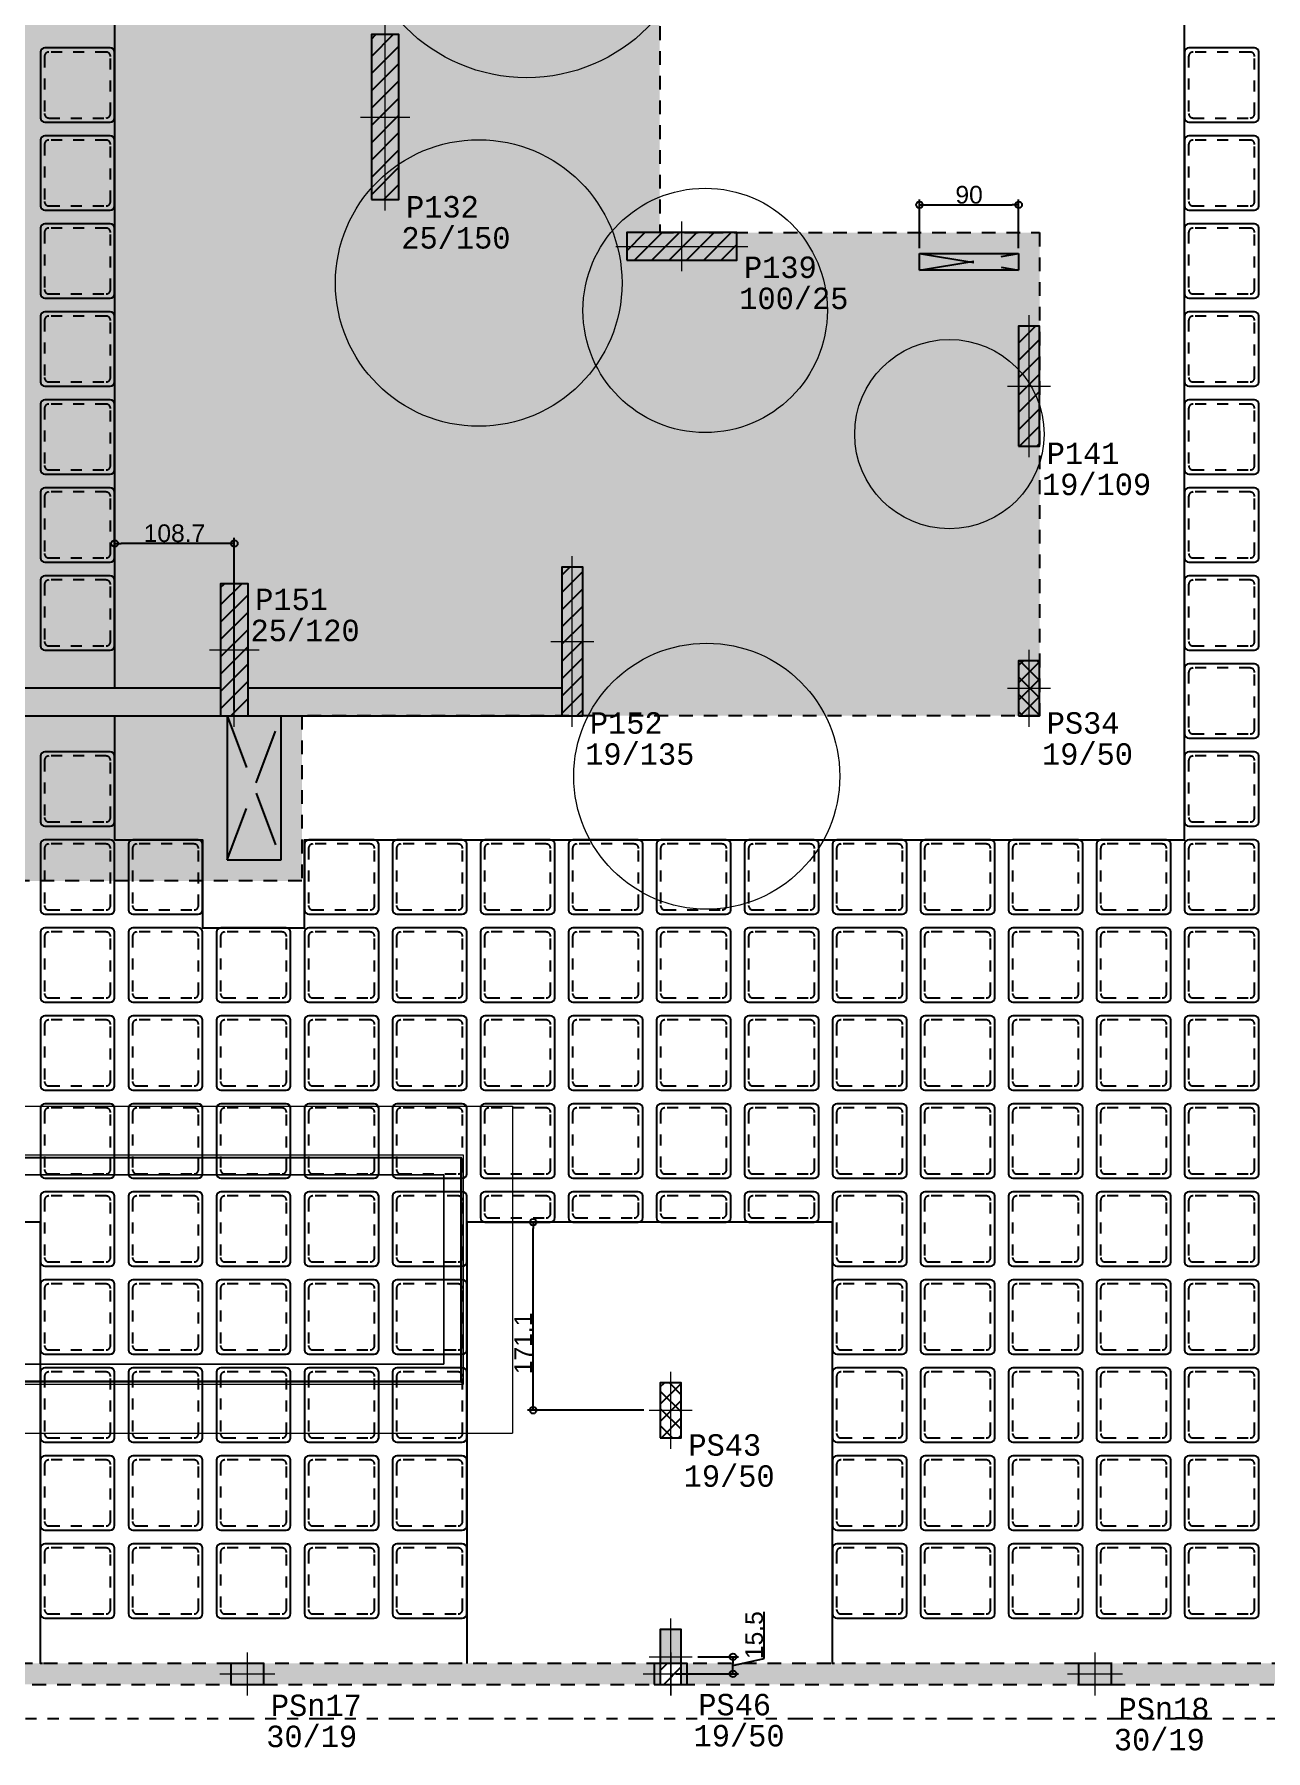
# Model space of a CAD drawing. Header units: millimetres. Extents: x -967 to 563, y -1588 to 506.
# Drawn here: x 81.27 to 92.46, y -261.88 to -246.29 of the extents above; entities that cross this region are included whole.
import ezdxf

# ---------------------------------------------------------------- set-up
doc = ezdxf.new("R2010")
doc.units = ezdxf.units.MM
for name, pattern in [('347-XXXX-ARQ-BASE-019-TÉRREO$0$HIDDEN2', [0.1875, 0.125, -0.0625]), ('CYPE_RAYAPUNTOPUNTO', [0.45, 0.225, -0.075, 0, -0.075, 0, -0.075]), ('DASHDOT', [1, 0.5, -0.25, 0, -0.25]), ('ESTILO_TQS_0001', [1, 0.7, -0.3]), ('HIDDEN2', [0.1875, 0.125, -0.0625]), ('TRAZO_HUECO', [0.7499999999999982, 0.4999999999999983, -0.25])]:
    doc.linetypes.add(name, pattern=pattern)
for name, color, linetype, lineweight in [('0017-PAI-PE-001-IMP-R02$0$Modelos genéricos', 252, 'Continuous', 5), ('0017-PAI-PE-001-IMP-R02$0$Paredes', 252, 'Continuous', 5), ('0017-PAI-PE-001-IMP-R02$0$Pisos', 252, 'Continuous', 5), ('PILAR_EIXOS', 1, 'Continuous', 0), ('PILAR_HACH', 4, 'Continuous', 0)]:
    doc.layers.add(name, color=color, linetype=linetype, lineweight=lineweight)
for name, color, linetype in [('1', 5, 'Continuous'), ('12', 4, 'Continuous'), ('2', 2, 'Continuous'), ('208', 13, 'Continuous'), ('237', 5, 'Continuous'), ('241', 7, 'TRAZO_HUECO'), ('251', 5, 'Continuous'), ('252', 153, 'ESTILO_TQS_0001'), ('3', 2, 'Continuous'), ('347-XXXX-ARQ-BASE-013-IMPLANTAÇÃO$0$_XREF PAI', 252, 'Continuous'), ('347-XXXX-ARQ-BASE-013-IMPLANTAÇÃO$0$_XREF-ARQ', 7, 'Continuous'), ('347-XXXX-ARQ-BASE-019-TÉRREO$0$AR-PRJ', 11, '347-XXXX-ARQ-BASE-019-TÉRREO$0$HIDDEN2'), ('4', 2, 'Continuous'), ('9', 7, 'Continuous'), ('A_htc_alv', 7, 'Continuous'), ('COTAS', 1, 'Continuous'), ('EIXOS', 8, 'DASHDOT')]:
    doc.layers.add(name, color=color, linetype=linetype)
doc.styles.add('ARIAL', font='arial.ttf')
doc.styles.add('TQS_LUCIDA_CONSOLE', font='lucon.TTF')
doc.dimstyles.new('AVILLA 100 2', dxfattribs={"dimtxt": 0.16, "dimasz": 0.06, "dimexe": 0.05, "dimexo": 0.05, "dimgap": 0.01, "dimtad": 3, "dimdec": 1, "dimlfac": 100, "dimzin": 9, "dimdsep": 46, "dimtxsty": 'ARIAL', "dimblk": 'ORIGIN', "dimcen": 1.5, "dimclrd": 10, "dimclre": 10, "dimclrt": 7, "dimadec": 0, "dimazin": 0, "dimtfac": 1, "dimtdec": 1, "dimtmove": 0, "dimatfit": 1, "dimfxl": 1, "dimarcsym": 0})
pattern_1 = [(45, (685.1505906603202, -106.080257187673), (-0.0785772410593551, 0.0785772410593551), []), (135, (685.1505906603202, -106.080257187673), (-0.0785772410593551, -0.0785772410593551), [])]
pattern_2 = [(45, (585.1505906603202, -196.080257187673), (-0.0785772410593551, 0.0785772410593551), [])]

# ---------------------------------------------------------------- blocks, each defined once
blk = doc.blocks.new('ENCHIMENTO_PISO TERREO')
h = blk.add_hatch(color=9)
h.dxf.hatch_style = 1
h.paths.add_polyline_path([(27.70000000000027, 0.1399999999998727), (27.70000000000027, 0.75), (31.15000000000009, 0.75), (31.15000000000009, 5.1400000000001), (24.8494999999898, 5.139999999999872), (24.8494999999898, 7.039999999999963), (12.05999999999994, 7.04000000000019), (12.05999999999994, 4.6400000000001), (4.000000000001364, 4.639999999999872), (4, 7.039999999999963), (-8.789999999999964, 7.039999999999963), (-8.790500000010068, 5.139999999999872), (-15.09000000000014, 5.1400000000001), (-15.08999999999969, 0.75), (-11.63999999999987, 0.75), (-11.63999999999987, 0.1699999999998454), (-11.63999999999987, -2.710000000000036), (-15.08999999999969, -2.710000000000036), (-15.08999999999969, -9.5), (-8.389999999999873, -9.500000000000227), (-8.389999999999873, -11), (1.349999999999909, -11), (1.349999999999909, -10.25), (14.71000000000003, -10.24999999999977), (14.71000000000003, -11), (24.45000000000027, -11), (24.44999999999982, -9.5), (31.15000000000009, -9.499999999999773), (31.15000000000009, -5.109999999999899), (27.70000000000027, -5.109999999999672)])
at = {"layer": '347-XXXX-ARQ-BASE-019-TÉRREO$0$AR-PRJ', "color": 9}
blk.add_lwpolyline([(12.05999999999994, 7.04000000000019), (24.8494999999898, 7.039999999999963), (24.8494999999898, 5.139999999999872), (31.15000000000009, 5.1400000000001), (31.15000000000009, 0.75), (27.69999999999982, 0.75), (27.69999999999982, 0.1399999999998727), (27.69999999999982, -5.109999999999672), (31.14999999999964, -5.109999999999899), (31.15000000000009, -9.499999999999773), (24.44999999999982, -9.5), (24.44999999999982, -11), (14.71000000000003, -11)], dxfattribs=at)
blk = doc.blocks.new('_VAONER063700637000750007500')
at = {"layer": '251', "color": 8}
for p, q in [((29.72500000002037, 33.72499999999991), (-29.72499999999127, 33.72499999999991)), ((-33.72499999999127, 29.72499999999991), (-33.72499999999127, -29.72499999999991)), ((33.72500000002037, -29.72499999999991), (33.72500000002037, 29.72499999999991)), ((-29.72499999999127, -33.72499999999991), (29.72500000002037, -33.72499999999991))]:
    blk.add_line(p, q, dxfattribs=at)
for centre, start, end in [((-29.72499999999127, 29.72499999999991), 90, 180), ((29.72500000002037, 29.72499999999991), 0, 90), ((-29.72499999999127, -29.72499999999991), 180, 270), ((29.72500000002037, -29.72499999999991), 270, 0)]:
    blk.add_arc(centre, 4, start, end, dxfattribs=at)
at = {"layer": '252', "color": 8}
for p, q in [((-29.97499999997672, 25.97499999999991), (-29.97499999997672, -25.97499999999991)), ((25.97500000000582, 29.97499999999991), (-25.97499999997672, 29.97499999999991)), ((29.97500000000582, -25.97499999999991), (29.97500000000582, 25.97499999999991)), ((-25.97499999997672, -29.97499999999991), (25.97500000000582, -29.97499999999991))]:
    blk.add_line(p, q, dxfattribs=at)
for centre, start, end in [((-25.97499999997672, 25.97499999999991), 90, 180), ((25.97500000000582, 25.97499999999991), 0, 90), ((-25.97499999997672, -25.97499999999991), 180, 270), ((25.97500000000582, -25.97499999999991), 270, 0)]:
    blk.add_arc(centre, 4, start, end, dxfattribs=at)
blk = doc.blocks.new('_VAONER063700237000750007500')
at = {"layer": '251', "color": 8}
for p, q in [((-33.72499999999127, 9.724999999999909), (-33.72499999999127, -9.724999999999909)), ((29.72500000002037, 13.72500000000036), (-29.72499999999127, 13.72500000000036)), ((33.72500000002037, -9.724999999999909), (33.72500000002037, 9.724999999999909)), ((-29.72499999999127, -13.72500000000036), (29.72500000002037, -13.72500000000036))]:
    blk.add_line(p, q, dxfattribs=at)
for centre, start, end in [((-29.72499999999127, 9.724999999999909), 90, 180), ((29.72500000002037, 9.724999999999909), 0, 90), ((-29.72499999999127, -9.724999999999909), 180, 270), ((29.72500000002037, -9.724999999999909), 270, 0)]:
    blk.add_arc(centre, 4, start, end, dxfattribs=at)
at = {"layer": '252', "color": 8}
for p, q in [((-29.97499999997672, 5.974999999999909), (-29.97499999997672, -5.974999999999909)), ((25.97500000000582, 9.974999999999909), (-25.97499999997672, 9.974999999999909)), ((29.97500000000582, -5.974999999999909), (29.97500000000582, 5.974999999999909)), ((-25.97499999997672, -9.974999999999909), (25.97500000000582, -9.974999999999909))]:
    blk.add_line(p, q, dxfattribs=at)
for centre, start, end in [((-25.97499999997672, 5.974999999999909), 90, 180), ((25.97500000000582, 5.974999999999909), 0, 90), ((-25.97499999997672, -5.974999999999909), 180, 270), ((25.97500000000582, -5.974999999999909), 270, 0)]:
    blk.add_arc(centre, 4, start, end, dxfattribs=at)
blk = doc.blocks.new('NERVURADA TÉRREO 1 MODELO 2 (LO) R0')
at = {"layer": '208', "xscale": 0.01, "yscale": 0.01, "zscale": 0.01}
for name, p in [('_VAONER063700637000750007500', (753.8399948012493, -759.9184572739919)), ('_VAONER063700637000750007500', (764.2334948012494, -759.9184572739919)), ('_VAONER063700637000750007500', (753.8399948012493, -760.717957273992)), ('_VAONER063700637000750007500', (764.2334948012494, -760.717957273992)), ('_VAONER063700637000750007500', (753.8399948012493, -761.5174572739921)), ('_VAONER063700637000750007500', (764.2334948012494, -761.5174572739921)), ('_VAONER063700637000750007500', (753.8399948012493, -762.316957273992)), ('_VAONER063700637000750007500', (764.2334948012494, -762.316957273992)), ('_VAONER063700637000750007500', (753.8399948012493, -763.116457273992)), ('_VAONER063700637000750007500', (764.2334948012494, -763.116457273992)), ('_VAONER063700637000750007500', (753.8399948012493, -763.9159572739921)), ('_VAONER063700637000750007500', (764.2334948012494, -763.9159572739921)), ('_VAONER063700637000750007500', (753.8399948012493, -764.7154572739919)), ('_VAONER063700637000750007500', (764.2334948012494, -764.7154572739919)), ('_VAONER063700637000750007500', (764.2334948012494, -765.5149572739921)), ('_VAONER063700637000750007500', (753.8399948012493, -766.3144572739922)), ('_VAONER063700637000750007500', (764.2334948012494, -766.3144572739922)), ('_VAONER063700637000750007500', (753.8399948012493, -767.113957273992)), ('_VAONER063700637000750007500', (754.6394948012484, -767.113957273992)), ('_VAONER063700637000750007500', (756.2384948012486, -767.113957273992)), ('_VAONER063700637000750007500', (757.0379948012496, -767.113957273992)), ('_VAONER063700637000750007500', (757.8374948012488, -767.113957273992)), ('_VAONER063700637000750007500', (758.6369948012479, -767.113957273992)), ('_VAONER063700637000750007500', (759.436494801249, -767.113957273992)), ('_VAONER063700637000750007500', (760.2359948012481, -767.113957273992)), ('_VAONER063700637000750007500', (761.0354948012491, -767.113957273992)), ('_VAONER063700637000750007500', (761.8349948012482, -767.113957273992)), ('_VAONER063700637000750007500', (762.6344948012492, -767.113957273992)), ('_VAONER063700637000750007500', (763.4339948012484, -767.113957273992)), ('_VAONER063700637000750007500', (764.2334948012494, -767.113957273992)), ('_VAONER063700637000750007500', (753.8399948012493, -767.913457273992)), ('_VAONER063700637000750007500', (754.6394948012484, -767.913457273992)), ('_VAONER063700637000750007500', (755.4389948012494, -767.913457273992)), ('_VAONER063700637000750007500', (756.2384948012486, -767.913457273992)), ('_VAONER063700637000750007500', (757.0379948012496, -767.913457273992)), ('_VAONER063700637000750007500', (757.8374948012488, -767.913457273992)), ('_VAONER063700637000750007500', (758.6369948012479, -767.913457273992)), ('_VAONER063700637000750007500', (759.436494801249, -767.913457273992)), ('_VAONER063700637000750007500', (760.2359948012481, -767.913457273992)), ('_VAONER063700637000750007500', (761.0354948012491, -767.913457273992)), ('_VAONER063700637000750007500', (761.8349948012482, -767.913457273992)), ('_VAONER063700637000750007500', (762.6344948012492, -767.913457273992)), ('_VAONER063700637000750007500', (763.4339948012484, -767.913457273992)), ('_VAONER063700637000750007500', (764.2334948012494, -767.913457273992)), ('_VAONER063700637000750007500', (753.8399948012493, -768.712957273992)), ('_VAONER063700637000750007500', (754.6394948012484, -768.712957273992)), ('_VAONER063700637000750007500', (755.4389948012494, -768.712957273992)), ('_VAONER063700637000750007500', (756.2384948012486, -768.712957273992)), ('_VAONER063700637000750007500', (757.0379948012496, -768.712957273992)), ('_VAONER063700637000750007500', (757.8374948012488, -768.712957273992)), ('_VAONER063700637000750007500', (758.6369948012479, -768.712957273992)), ('_VAONER063700637000750007500', (759.436494801249, -768.712957273992)), ('_VAONER063700637000750007500', (760.2359948012481, -768.712957273992)), ('_VAONER063700637000750007500', (761.0354948012491, -768.712957273992)), ('_VAONER063700637000750007500', (761.8349948012482, -768.712957273992)), ('_VAONER063700637000750007500', (762.6344948012492, -768.712957273992)), ('_VAONER063700637000750007500', (763.4339948012484, -768.712957273992)), ('_VAONER063700637000750007500', (764.2334948012494, -768.712957273992)), ('_VAONER063700637000750007500', (753.8399948012493, -769.512457273992)), ('_VAONER063700637000750007500', (754.6394948012484, -769.512457273992)), ('_VAONER063700637000750007500', (755.4389948012494, -769.512457273992)), ('_VAONER063700637000750007500', (756.2384948012486, -769.512457273992)), ('_VAONER063700637000750007500', (757.0379948012496, -769.512457273992)), ('_VAONER063700637000750007500', (757.8374948012488, -769.512457273992)), ('_VAONER063700637000750007500', (758.6369948012479, -769.512457273992)), ('_VAONER063700637000750007500', (759.436494801249, -769.512457273992)), ('_VAONER063700637000750007500', (760.2359948012481, -769.512457273992)), ('_VAONER063700637000750007500', (761.0354948012491, -769.512457273992)), ('_VAONER063700637000750007500', (761.8349948012482, -769.512457273992)), ('_VAONER063700637000750007500', (762.6344948012492, -769.512457273992)), ('_VAONER063700637000750007500', (763.4339948012484, -769.512457273992)), ('_VAONER063700637000750007500', (764.2334948012494, -769.512457273992)), ('_VAONER063700637000750007500', (753.8399948012493, -770.3119572739921)), ('_VAONER063700637000750007500', (754.6394948012484, -770.3119572739921)), ('_VAONER063700637000750007500', (755.4389948012494, -770.3119572739921)), ('_VAONER063700637000750007500', (756.2384948012486, -770.3119572739921)), ('_VAONER063700637000750007500', (757.0379948012496, -770.3119572739921)), ('_VAONER063700237000750007500', (757.8374948012488, -770.111957273992)), ('_VAONER063700237000750007500', (758.6369948012479, -770.111957273992)), ('_VAONER063700237000750007500', (759.436494801249, -770.111957273992)), ('_VAONER063700237000750007500', (760.2359948012481, -770.111957273992)), ('_VAONER063700637000750007500', (761.0354948012491, -770.3119572739921)), ('_VAONER063700637000750007500', (761.8349948012482, -770.3119572739921)), ('_VAONER063700637000750007500', (762.6344948012492, -770.3119572739921)), ('_VAONER063700637000750007500', (763.4339948012484, -770.3119572739921)), ('_VAONER063700637000750007500', (764.2334948012494, -770.3119572739921)), ('_VAONER063700637000750007500', (753.8399948012493, -771.1114572739918)), ('_VAONER063700637000750007500', (754.6394948012484, -771.1114572739918)), ('_VAONER063700637000750007500', (755.4389948012494, -771.1114572739918)), ('_VAONER063700637000750007500', (756.2384948012486, -771.1114572739918)), ('_VAONER063700637000750007500', (757.0379948012496, -771.1114572739918)), ('_VAONER063700637000750007500', (761.0354948012491, -771.1114572739918)), ('_VAONER063700637000750007500', (761.8349948012482, -771.1114572739918)), ('_VAONER063700637000750007500', (762.6344948012492, -771.1114572739918)), ('_VAONER063700637000750007500', (763.4339948012484, -771.1114572739918)), ('_VAONER063700637000750007500', (764.2334948012494, -771.1114572739918)), ('_VAONER063700637000750007500', (753.8399948012493, -771.910957273992)), ('_VAONER063700637000750007500', (754.6394948012484, -771.910957273992)), ('_VAONER063700637000750007500', (755.4389948012494, -771.910957273992)), ('_VAONER063700637000750007500', (756.2384948012486, -771.910957273992)), ('_VAONER063700637000750007500', (757.0379948012496, -771.910957273992)), ('_VAONER063700637000750007500', (761.0354948012491, -771.910957273992)), ('_VAONER063700637000750007500', (761.8349948012482, -771.910957273992)), ('_VAONER063700637000750007500', (762.6344948012492, -771.910957273992)), ('_VAONER063700637000750007500', (763.4339948012484, -771.910957273992)), ('_VAONER063700637000750007500', (764.2334948012494, -771.910957273992)), ('_VAONER063700637000750007500', (753.8399948012493, -772.7104572739921)), ('_VAONER063700637000750007500', (754.6394948012484, -772.7104572739921)), ('_VAONER063700637000750007500', (755.4389948012494, -772.7104572739921)), ('_VAONER063700637000750007500', (756.2384948012486, -772.7104572739921)), ('_VAONER063700637000750007500', (757.0379948012496, -772.7104572739921)), ('_VAONER063700637000750007500', (761.0354948012491, -772.7104572739921)), ('_VAONER063700637000750007500', (761.8349948012482, -772.7104572739921)), ('_VAONER063700637000750007500', (762.6344948012492, -772.7104572739921)), ('_VAONER063700637000750007500', (763.4339948012484, -772.7104572739921)), ('_VAONER063700637000750007500', (764.2334948012494, -772.7104572739921)), ('_VAONER063700637000750007500', (753.8399948012493, -773.509957273992)), ('_VAONER063700637000750007500', (754.6394948012484, -773.509957273992)), ('_VAONER063700637000750007500', (755.4389948012494, -773.509957273992)), ('_VAONER063700637000750007500', (756.2384948012486, -773.509957273992)), ('_VAONER063700637000750007500', (757.0379948012496, -773.509957273992)), ('_VAONER063700637000750007500', (761.0354948012491, -773.509957273992)), ('_VAONER063700637000750007500', (761.8349948012482, -773.509957273992)), ('_VAONER063700637000750007500', (762.6344948012492, -773.509957273992)), ('_VAONER063700637000750007500', (763.4339948012484, -773.509957273992)), ('_VAONER063700637000750007500', (764.2334948012494, -773.509957273992))]:
    blk.add_blockref(name, p, dxfattribs=at)
blk = doc.blocks.new('0017-PAI-PE-001-IMP-R02')
at = {"layer": '0017-PAI-PE-001-IMP-R02$0$Modelos genéricos', "color": 30}
for p, q in [((31.01364608757569, 27.89658977114438), (31.01364608757567, 18.22658977114457)), ((33.98364608757453, 27.89658977114437), (33.98364608757453, 18.22658977114457)), ((31.458646087575, 27.45158977114439), (31.45864608757498, 18.67158977114431)), ((33.53864608757502, 18.67158977114431), (33.53864608757502, 27.45158977114439)), ((31.63864608757501, 18.8515897711443), (31.63864608757501, 27.27158977114438)), ((33.35864608757504, 27.27158977114438), (33.35864608757504, 18.8515897711443)), ((33.35864608757504, 18.8515897711443), (31.63864608757501, 18.8515897711443)), ((31.45864608757498, 18.67158977114431), (33.53864608757502, 18.67158977114431)), ((33.98364608757453, 18.22658977114457), (31.01364608757567, 18.22658977114457))]:
    blk.add_line(p, q, dxfattribs=at)
at = {"layer": '0017-PAI-PE-001-IMP-R02$0$Paredes', "color": 30}
for p, q in [((31.47664608757566, 18.69658977114457), (31.47664608757571, 27.43358977114438)), ((31.48364608757567, 18.69658977114457), (31.48364608757572, 27.42658977114439)), ((31.48364608757572, 27.42658977114439), (31.48364608757567, 18.69658977114457)), ((33.5136460875745, 18.69658977114456), (33.51364608757453, 27.42658977114438)), ((33.52064608757454, 27.43358977114438), (33.52064608757451, 18.68958977114457)), ((31.63864608757575, 27.27158977114439), (31.6386460875757, 18.85158977114457)), ((33.35864608757453, 18.85158977114456), (33.35864608757459, 27.27158977114438)), ((33.51364608757453, 27.27158977114438), (33.5136460875745, 18.69658977114456)), ((31.6386460875757, 18.85158977114457), (33.35864608757453, 18.85158977114456)), ((31.47664608757566, 18.69658977114457), (31.47664608757566, 18.68958977114457)), ((33.5136460875745, 18.68958977114457), (31.47664608757566, 18.68958977114457)), ((31.48364608757567, 18.69658977114457), (31.63864608757567, 18.69658977114457)), ((31.48364608757567, 18.69658977114457), (33.5136460875745, 18.69658977114456)), ((33.3586460875745, 18.69658977114456), (31.63864608757567, 18.69658977114457)), ((33.3586460875745, 18.69658977114456), (33.5136460875745, 18.69658977114456)), ((33.5136460875745, 18.68958977114457), (33.52064608757451, 18.68958977114457))]:
    blk.add_line(p, q, dxfattribs=at)
at = {"layer": '0017-PAI-PE-001-IMP-R02$0$Pisos', "color": 30}
for p, q in [((31.63864608757456, 18.8515897711443), (31.63864608757569, 27.27158977114439)), ((33.3586460875757, 27.27158977114415), (33.35864608757453, 18.85158977114407)), ((33.35864608757453, 18.85158977114407), (31.63864608757456, 18.8515897711443))]:
    blk.add_line(p, q, dxfattribs=at)
blk = doc.blocks.new('Eixos do pilar')
at = {"layer": 'PILAR_EIXOS'}
for p, q in [((0, -0.5), (0, 0.5)), ((-0.5, 0), (0.5, 0))]:
    blk.add_line(p, q, dxfattribs=at)
blk = doc.blocks.new('EIXOS DE OBRA TERREO1')
at = {"layer": 'EIXOS', "linetype": 'CYPE_RAYAPUNTOPUNTO'}
blk.add_line((699.3938919007715, -174.7597072738327), (774.534630803457, -174.7597072738327), dxfattribs=at)
blk = doc.blocks.new('_Origin')
at = {"color": 0, "linetype": 'ByBlock', "lineweight": -2}
blk.add_line((0, 0), (-1, 0), dxfattribs=at)
blk.add_circle((0, 0), 0.5, dxfattribs=at)
blk = doc.blocks.new('*D503')
at = {"layer": 'COTAS', "color": 10, "linetype": 'ByBlock', "lineweight": -2, "transparency": 16777216}
for p, q in [((864.3792448012471, -596.10406104031), (863.4122448043095, -596.10406104031)), ((864.4392448012469, -597.6203861131884), (864.4392448012469, -596.0540610403099))]:
    blk.add_line(p, q, dxfattribs=at)
at = {"layer": 'Defpoints', "color": 0, "linetype": 'ByBlock', "transparency": 16777216}
for p in [(863.3522448043096, -596.10406104031), (863.3522448043096, -596.10406104031), (864.4392448012469, -597.6703861131884)]:
    blk.add_point(p, dxfattribs=at)
at = {"layer": 'COTAS', "color": 10, "linetype": 'ByBlock', "lineweight": -2, "transparency": 16777216, "xscale": 0.06, "yscale": 0.06, "zscale": 0.06, "rotation": 180}
blk.add_blockref('_Origin', (863.3522448043096, -596.10406104031), dxfattribs=at)
at = {"layer": 'COTAS', "color": 10, "linetype": 'ByBlock', "lineweight": -2, "transparency": 16777216, "xscale": 0.06, "yscale": 0.06, "zscale": 0.06}
blk.add_blockref('_Origin', (864.4392448012469, -596.10406104031), dxfattribs=at)
at = {"layer": 'COTAS', "color": 7, "linetype": 'ByBlock', "transparency": 16777216, "insert": (863.8957448027783, -596.0123693622745), "char_height": 0.16, "attachment_point": 5, "style": 'ARIAL'}
blk.add_mtext('108.7', dxfattribs=at)
blk = doc.blocks.new('*D761')
at = {"layer": 'COTAS', "color": 10, "linetype": 'ByBlock', "lineweight": -2, "transparency": 16777216}
for p, q in [((867.1136336705641, -602.2698861131373), (867.1036336705675, -602.2698861131373)), ((867.1536336705674, -603.9203861131887), (867.1536336705674, -602.3298861131371)), ((868.1592448012477, -603.9803861131886), (867.1036336705675, -603.9803861131886))]:
    blk.add_line(p, q, dxfattribs=at)
at = {"layer": 'Defpoints', "color": 0, "linetype": 'ByBlock', "transparency": 16777216}
for p in [(867.1536336705674, -602.2698861131373), (867.1636336705642, -602.2698861131373), (868.2092448012477, -603.9803861131886)]:
    blk.add_point(p, dxfattribs=at)
at = {"layer": 'COTAS', "color": 10, "linetype": 'ByBlock', "lineweight": -2, "transparency": 16777216, "xscale": 0.06, "yscale": 0.06, "zscale": 0.06}
for p, rotation in [((867.1536336705674, -602.2698861131373), 90), ((867.1536336705674, -603.9803861131886), 270)]:
    blk.add_blockref('_Origin', p, dxfattribs=dict(at, rotation=rotation))
at = {"layer": 'COTAS', "color": 7, "linetype": 'ByBlock', "transparency": 16777216, "insert": (867.063306249012, -603.3721211063416), "char_height": 0.16, "attachment_point": 5, "rotation": 90, "style": 'ARIAL'}
blk.add_mtext('171.1', dxfattribs=at)
blk = doc.blocks.new('*D578')
at = {"layer": 'COTAS', "color": 10, "linetype": 'ByBlock', "lineweight": -2, "transparency": 16777216}
for p, q in [((870.6642448012473, -593.4203861131886), (870.6642448012473, -592.978680786857)), ((870.7242448012474, -593.0286807868569), (871.504244801247, -593.0286807868569)), ((871.564244801247, -593.4203861131886), (871.564244801247, -592.978680786857))]:
    blk.add_line(p, q, dxfattribs=at)
at = {"layer": 'Defpoints', "color": 0, "linetype": 'ByBlock', "transparency": 16777216}
for p in [(871.564244801247, -593.0286807868569), (870.6642448012473, -593.4703861131886), (871.564244801247, -593.4703861131886)]:
    blk.add_point(p, dxfattribs=at)
at = {"layer": 'COTAS', "color": 10, "linetype": 'ByBlock', "lineweight": -2, "transparency": 16777216, "xscale": 0.06, "yscale": 0.06, "zscale": 0.06, "rotation": 180}
blk.add_blockref('_Origin', (870.6642448012473, -593.0286807868569), dxfattribs=at)
at = {"layer": 'COTAS', "color": 10, "linetype": 'ByBlock', "lineweight": -2, "transparency": 16777216, "xscale": 0.06, "yscale": 0.06, "zscale": 0.06}
blk.add_blockref('_Origin', (871.564244801247, -593.0286807868569), dxfattribs=at)
at = {"layer": 'COTAS', "color": 7, "linetype": 'ByBlock', "transparency": 16777216, "insert": (871.114244801247, -592.9369891088215), "char_height": 0.16, "attachment_point": 5, "style": 'ARIAL'}
blk.add_mtext('90', dxfattribs=at)
blk = doc.blocks.new('*D617')
at = {"layer": 'COTAS', "color": 10, "linetype": 'ByBlock', "lineweight": -2, "transparency": 16777216}
for p, q in [((869.2536757554006, -606.2343692769842), (869.2536757554006, -605.8126230286895)), ((868.6492448012496, -606.2203861131889), (869.019296508743, -606.2203861131889)), ((868.9692965087429, -606.2978861131884), (869.2536757554006, -606.2343692769842)), ((868.9692965087429, -606.315386113188), (868.9692965087429, -606.2803861131888)), ((868.4542448012463, -606.3753861131878), (869.019296508743, -606.3753861131878))]:
    blk.add_line(p, q, dxfattribs=at)
at = {"layer": 'Defpoints', "color": 0, "linetype": 'ByBlock', "transparency": 16777216}
for p in [(868.5992448012497, -606.2203861131889), (868.9692965087429, -606.2203861131889), (868.4042448012464, -606.3753861131878)]:
    blk.add_point(p, dxfattribs=at)
at = {"layer": 'COTAS', "color": 10, "linetype": 'ByBlock', "lineweight": -2, "transparency": 16777216, "xscale": 0.06, "yscale": 0.06, "zscale": 0.06}
for p, rotation in [((868.9692965087429, -606.2203861131889), 90), ((868.9692965087429, -606.3753861131878), 270)]:
    blk.add_blockref('_Origin', p, dxfattribs=dict(at, rotation=rotation))
at = {"layer": 'COTAS', "color": 7, "linetype": 'ByBlock', "transparency": 16777216, "insert": (869.161984077365, -606.023496152837), "char_height": 0.16, "attachment_point": 5, "rotation": 90, "style": 'ARIAL'}
blk.add_mtext('15.5', dxfattribs=at)
blk = doc.blocks.new('COTAS TÉRREO (LO) R0')
at = {"layer": 'COTAS', "linetype": 'ByBlock'}
for base, p1, p2, picture, middle in [((871.564244801247, -593.0286807868569), (870.6642448012473, -593.4703861131886), (871.564244801247, -593.4703861131886), '*D578', (871.114244801247, -593.0286807868569)), ((863.3522448043096, -596.10406104031), (864.4392448012469, -597.6703861131884), (863.3522448043096, -596.10406104031), '*D503', (863.8957448027783, -596.10406104031))]:
    dim = blk.add_linear_dim(base=base, p1=p1, p2=p2, dimstyle='AVILLA 100 2', dxfattribs=at)
    dim.commit()
    dim.dimension.update_dxf_attribs({"geometry": picture, "text_midpoint": middle, "dimtype": 128})
dim = blk.add_linear_dim(base=(867.1536336705674, -602.2698861131373), p1=(868.2092448012472, -603.9803861131884), p2=(867.1636336705637, -602.269886113137), angle=90, dimstyle='AVILLA 100 2', dxfattribs=at)
dim.commit()
dim.dimension.update_dxf_attribs({"geometry": '*D761', "text_midpoint": (867.153633670567, -603.3721211063416), "dimtype": 128})
dim = blk.add_linear_dim(base=(868.9692965087429, -606.2203861131889), p1=(868.4042448012458, -606.3753861131877), p2=(868.5992448012491, -606.2203861131886), angle=90, dimstyle='AVILLA 100 2', override={"dimtmove": 1}, dxfattribs=at)
dim.commit()
dim.dimension.update_dxf_attribs({"geometry": '*D617', "text_midpoint": (869.2536757554004, -606.2243692769842), "dimtype": 128})

msp = doc.modelspace()

# ---------------------------------------------------------------- hatches: boundary and pattern name
at = {"linetype": 'ByBlock'}
h = msp.add_hatch(dxfattribs=at)
h.set_pattern_fill('ANSI31', color=4, scale=0.035)
h.set_pattern_definition(pattern_2)
h.paths.add_polyline_path([(84.33571678178907, -247.7921339855482), (84.58571678178907, -247.7921339855482), (84.58571678178907, -246.2921339855482), (84.33571678178907, -246.2921339855482)])
h = msp.add_hatch(dxfattribs=at)
h.set_pattern_fill('ANSI31', color=4, scale=0.035)
h.set_pattern_definition(pattern_2)
h.paths.add_polyline_path([(86.65571678178878, -248.3421339855482), (87.65571678178877, -248.3421339855482), (87.65571678178877, -248.0921339855482), (86.65571678178878, -248.0921339855482)])
h = msp.add_hatch(dxfattribs=at)
h.set_pattern_fill('ANSI31', color=4, scale=0.035)
h.set_pattern_definition(pattern_2)
h.paths.add_polyline_path([(90.21571678178827, -250.0321339855482), (90.40571678178878, -250.0321339855482), (90.40571678178878, -248.9421339855482), (90.21571678178827, -248.9421339855482)])
h = msp.add_hatch(dxfattribs=at)
h.set_pattern_fill('ANSI31', color=4, scale=0.035)
h.set_pattern_definition(pattern_2)
h.paths.add_polyline_path([(86.06571678178864, -252.4821339855482), (86.25571678178915, -252.4821339855482), (86.25571678178915, -251.1321339855482), (86.06571678178864, -251.1321339855482)])
h = msp.add_hatch(dxfattribs=at)
h.set_pattern_fill('ANSI31', color=4, scale=0.035)
h.set_pattern_definition(pattern_2)
h.paths.add_polyline_path([(82.96571678178827, -252.4821339855482), (83.21571678178827, -252.4821339855482), (83.21571678178827, -251.2821339855482), (82.96571678178827, -251.2821339855482)])
h = msp.add_hatch(dxfattribs=at)
h.set_pattern_fill('ANSI37', color=4, scale=0.035)
h.set_pattern_definition(pattern_1)
h.paths.add_polyline_path([(90.21571678178827, -252.4821339855482), (90.40571678178878, -252.4821339855482), (90.40571678178878, -251.9821339855482), (90.21571678178827, -251.9821339855482)])
h = msp.add_hatch(dxfattribs=at)
h.set_pattern_fill('ANSI37', color=4, scale=0.035)
h.set_pattern_definition(pattern_1)
h.paths.add_polyline_path([(86.96071678178907, -259.0421339855482), (87.15071678178776, -259.0421339855482), (87.15071678178776, -258.5421339855482), (86.96071678178907, -258.5421339855482)])
h = msp.add_hatch(color=30)
h.dxf.hatch_style = 1
h.paths.add_polyline_path([(86.96071678178907, -260.7821339855482), (87.15071678178776, -260.7821339855482), (87.15071678178776, -261.0921339855482), (86.96071678178907, -261.0921339855482)])
h = msp.add_hatch(dxfattribs=at)
h.set_pattern_fill('ANSI31', color=4, scale=0.035)
h.set_pattern_definition([(45, (703.8559895349186, -292.6795919089176), (-0.0785772410593551, 0.0785772410593551), [])])
h.paths.add_polyline_path([(86.96071678178907, -261.0921339855482), (87.15071678178776, -261.0921339855482), (87.15071678178776, -261.2821339855482), (86.96071678178907, -261.2821339855482)])
at = {"layer": 'A_htc_alv', "linetype": 'ByBlock', "true_color": 0x78678e}
h = msp.add_hatch(color=8, dxfattribs=at)
h.dxf.hatch_style = 1
h.paths.add_polyline_path([(86.96071678178907, -261.0921339855482), (79.45571678178806, -261.0921339855482), (79.45571678178806, -261.2821339855482), (86.96071678178907, -261.2821339855482)])
h = msp.add_hatch(color=8, dxfattribs=at)
h.dxf.hatch_style = 1
h.paths.add_polyline_path([(94.85571678178951, -261.0921339855482), (94.66571678178899, -261.0921339855482), (87.15071678178776, -261.0921339855482), (87.15071678178776, -261.2821339855482), (94.85571678178951, -261.2821339855482)])

# ---------------------------------------------------------------- linework, layer by layer
at = {"layer": '1'}
for points in [[(82.00371678178828, -253.6091339855482), (82.80321678178927, -253.6091339855482), (82.80321678178927, -254.4086339855482), (83.72771678178935, -254.4086339855482), (83.72771678178924, -253.6091339855482), (91.72271678178821, -253.6091339855482), (91.72271678178834, -236.6946339855482), (82.00371678178828, -236.6946339855482), (82.00371678178828, -252.2321339855482)], [(82.96571678178827, -252.2321339855482), (78.66071678178798, -252.2321339855482)], [(86.06571678178864, -252.2321339855482), (83.21571678178827, -252.2321339855482)], [(78.66071678178798, -252.4821339855482), (82.96571678178827, -252.4821339855482)], [(82.00371678178828, -252.4821339855482), (82.00371678178828, -253.6091339855482)], [(83.21571678178827, -252.4821339855482), (86.06571678178864, -252.4821339855482)], [(81.34796678178886, -261.0921339855482), (81.3292167817882, -261.0921339855482), (81.3292167817882, -257.0816339855481), (78.00621678178891, -257.0816339855481), (78.00621678178891, -261.0921339855482)], [(88.54346678178865, -261.0921339855482), (88.5247167817879, -261.0921339855482), (88.52471678178802, -257.0816339855481), (85.2017167817886, -257.0816339855482), (85.20171678178849, -261.0921339855483)]]:
    msp.add_lwpolyline(points, dxfattribs=at)
at = {"layer": '1', "linetype": 'HIDDEN2'}
for points in [[(83.05821678178891, -261.0921339855482), (79.45571678178806, -261.0921339855482)], [(86.96071678178907, -261.0921339855482), (83.3582167817882, -261.0921339855482)], [(90.75821678178782, -261.0921339855482), (87.15071678178776, -261.0921339855482)], [(94.66571678178899, -261.0921339855482), (91.05821678178893, -261.0921339855482)], [(79.45571678178806, -261.2821339855482), (83.05821678178891, -261.2821339855482)], [(83.3582167817882, -261.2821339855482), (86.96071678178907, -261.2821339855482)], [(87.15071678178776, -261.2821339855482), (90.75821678178782, -261.2821339855482)], [(91.05821678178893, -261.2821339855482), (94.66571678178899, -261.2821339855482)]]:
    msp.add_lwpolyline(points, dxfattribs=at)
at = {"layer": '2'}
for points in [[(83.05821678178891, -261.2821339855482), (83.3582167817882, -261.2821339855482), (83.3582167817882, -261.0921339855482), (83.05821678178891, -261.0921339855482), (83.05821678178891, -261.2821339855482)], [(86.90571678178878, -261.2821339855482), (87.20571678178806, -261.2821339855482), (87.20571678178806, -261.0921339855482), (86.90571678178878, -261.0921339855482), (86.90571678178878, -261.2821339855482)], [(90.75821678178782, -261.2821339855482), (91.05821678178893, -261.2821339855482), (91.05821678178893, -261.0921339855482), (90.75821678178782, -261.0921339855482), (90.75821678178782, -261.2821339855482)]]:
    msp.add_lwpolyline(points, dxfattribs=at)
at = {"layer": '237'}
for p, q in [((89.31571678178864, -248.2821339855482), (90.21571678178827, -248.2821339855482)), ((89.31571678178864, -248.4321339855482), (89.31571678178864, -248.2821339855482)), ((90.21571678178827, -248.2821339855482), (90.21571678178827, -248.4321339855482)), ((90.21571678178827, -248.4321339855482), (89.31571678178864, -248.4321339855482)), ((83.02571678178776, -252.4821339855482), (83.02571678178776, -253.7921339855482)), ((83.51571678178937, -253.7921339855482), (83.51571678178937, -252.4821339855482)), ((83.02571678178776, -253.7921339855482), (83.51571678178937, -253.7921339855482))]:
    msp.add_line(p, q, dxfattribs=at)
at = {"layer": '241'}
for p, q in [((89.31571678178864, -248.4321339855482), (90.21571678178827, -248.2821339855482)), ((89.31571678178864, -248.2821339855482), (90.21571678178827, -248.4321339855482)), ((83.02571678178776, -253.7921339855482), (83.51571678178937, -252.4821339855482)), ((83.02571678178776, -252.4821339855482), (83.51571678178937, -253.7921339855482))]:
    msp.add_line(p, q, dxfattribs=at)
at = {"layer": '3'}
for points in [[(84.33571678178907, -247.7921339855482), (84.58571678178907, -247.7921339855482), (84.58571678178907, -246.2921339855482), (84.33571678178907, -246.2921339855482), (84.33571678178907, -247.7921339855482)], [(86.65571678178878, -248.3421339855482), (87.65571678178877, -248.3421339855482), (87.65571678178877, -248.0921339855482), (86.65571678178878, -248.0921339855482), (86.65571678178878, -248.3421339855482)], [(90.21571678178827, -250.0321339855482), (90.40571678178878, -250.0321339855482), (90.40571678178878, -248.9421339855482), (90.21571678178827, -248.9421339855482), (90.21571678178827, -250.0321339855482)], [(86.06571678178864, -252.4821339855482), (86.25571678178915, -252.4821339855482), (86.25571678178915, -251.1321339855482), (86.06571678178864, -251.1321339855482), (86.06571678178864, -252.4821339855482)], [(82.96571678178827, -252.4821339855482), (83.21571678178827, -252.4821339855482), (83.21571678178827, -251.2821339855482), (82.96571678178827, -251.2821339855482), (82.96571678178827, -252.4821339855482)]]:
    msp.add_lwpolyline(points, dxfattribs=at)
at = {"layer": '4'}
for points in [[(90.21571678178827, -252.4821339855482), (90.40571678178878, -252.4821339855482), (90.40571678178878, -251.9821339855482), (90.21571678178827, -251.9821339855482), (90.21571678178827, -252.4821339855482)], [(86.96071678178907, -259.0421339855482), (87.15071678178776, -259.0421339855482), (87.15071678178776, -258.5421339855482), (86.96071678178907, -258.5421339855482), (86.96071678178907, -259.0421339855482)], [(86.96071678178907, -261.2821339855482), (87.15071678178776, -261.2821339855482), (87.15071678178776, -260.7821339855482), (86.96071678178907, -260.7821339855482), (86.96071678178907, -261.2821339855482)]]:
    msp.add_lwpolyline(points, dxfattribs=at)
at = {"layer": 'PILAR_HACH', "color": 2}
for centre, radius in [((85.74677583644971, -245.1316627885494), 1.552795644499666), ((85.31138722748776, -248.5496204202598), 1.301790160218452), ((87.36783731007186, -248.7985538213952), 1.110114836392507), ((89.58621578533256, -249.9224290644247), 0.8598771708517492), ((87.38243104368529, -253.0306789267525), 1.208641613363467)]:
    msp.add_circle(centre, radius, dxfattribs=at)

# ---------------------------------------------------------------- block references
at = {"color": 9, "linetype": 'ByBlock'}
msp.add_blockref('EIXOS DE OBRA TERREO1', (-672.1735280194602, -86.8324267115561), dxfattribs=at)
at = {"layer": '347-XXXX-ARQ-BASE-013-IMPLANTAÇÃO$0$_XREF PAI', "rotation": 90.00000000000003}
msp.add_blockref('0017-PAI-PE-001-IMP-R02', (103.8457165451952, -290.0121339855641), dxfattribs=at)
at = {"layer": '347-XXXX-ARQ-BASE-013-IMPLANTAÇÃO$0$_XREF-ARQ'}
msp.add_blockref('ENCHIMENTO_PISO TERREO', (59.25571678178915, -242.9819482755483), dxfattribs=at)
at = {"layer": 'COTAS', "color": 6, "linetype": 'ByBlock'}
msp.add_blockref('COTAS TÉRREO (LO) R0', (-781.3485280194587, 345.1882521276403), dxfattribs=at)
at = {"layer": 'COTAS', "color": 40, "linetype": 'ByBlock', "true_color": 0xf8d731}
msp.add_blockref('NERVURADA TÉRREO 1 MODELO 2 (LO) R0', (-672.1735280194602, 513.1675732884438), dxfattribs=at)
at = {"layer": 'PILAR_EIXOS'}
for p, xscale, yscale in [((84.46071678178907, -247.0421339855481), 0.45, 1.7), ((87.15571678178878, -248.217133985548), 1.199999999999999, 0.45), ((90.31071678178898, -249.4871339855482), 0.39, 1.29), ((86.16071678178888, -251.8071339855481), 0.39, 1.55), ((83.09071678178871, -251.8821339855481), 0.45, 1.399999999999999), ((90.31071678178851, -252.2321339855481), 0.39, 0.7), ((87.05571678178853, -258.792133985548), 0.39, 0.7), ((87.05571678179035, -261.0321339855482), 0.39, 0.7)]:
    msp.add_blockref('Eixos do pilar', p, dxfattribs=dict(at, xscale=xscale, yscale=yscale))
at = {"layer": 'PILAR_EIXOS', "xscale": 0.39, "yscale": 0.5, "rotation": 270}
for p in [(83.2082167817872, -261.1871339855483), (87.05571678178717, -261.1871339855473), (90.9082167817884, -261.1871339855473)]:
    msp.add_blockref('Eixos do pilar', p, dxfattribs=at)

# ---------------------------------------------------------------- texts
at = {"layer": '12', "linetype": 'Continuous', "style": 'TQS_LUCIDA_CONSOLE'}
for s, p in [('25/150', (84.60821806224851, -248.236973832187)), ('100/25', (87.67821806225004, -248.786973832187)), ('19/109', (90.42821806225004, -250.476973832187)), ('25/120', (83.23821806224954, -251.8040314187694)), ('19/135', (86.27821806224858, -252.926973832187)), ('19/50', (90.42821806225004, -252.926973832187)), ('19/50', (87.17321806224902, -259.486973832187)), ('30/19', (83.38071806224946, -261.8523929391993)), ('19/50', (87.26321806224917, -261.8458179320676)), ('30/19', (91.08071806225018, -261.8816009950949))]:
    msp.add_text(s, height=0.195, dxfattribs=at).set_placement(p)
at = {"layer": '9', "linetype": 'Continuous', "style": 'TQS_LUCIDA_CONSOLE'}
for s, p in [('P132', (84.65071678178776, -247.9546339855482)), ('P139', (87.7207167817893, -248.5046339855482)), ('P141', (90.47071678178928, -250.1946339855482)), ('P151', (83.28071678178877, -251.5216915721306)), ('P152', (86.32071678178784, -252.6446339855482)), ('PS34', (90.47071678178928, -252.6446339855482)), ('PS43', (87.21571678178827, -259.2046339855482)), ('PSn17', (83.42321678178871, -261.5700530925605)), ('PS46', (87.30571678178842, -261.5634780854289)), ('PSn18', (91.12321678178942, -261.5992611484561))]:
    msp.add_text(s, height=0.195, dxfattribs=at).set_placement(p)

doc.saveas('drawing.dxf')
